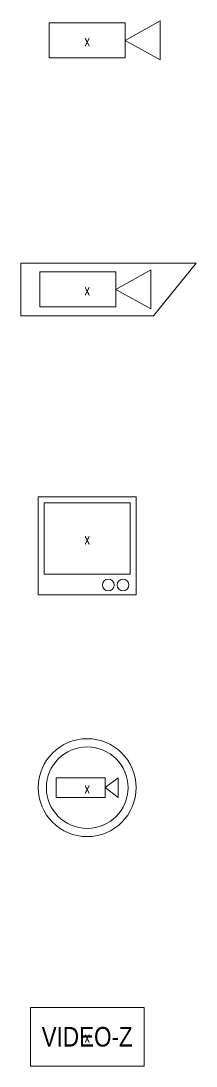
# Model space of a CAD drawing. Header units: metres. Extents: x -162 to 83385, y -62392 to -1971.
# Drawn here: x 62766 to 63482, y -26322 to -22051 of the extents above; entities that cross this region are included whole.
import ezdxf
from ezdxf.enums import TextEntityAlignment as Align

# ---------------------------------------------------------------- set-up
doc = ezdxf.new("R2010")
doc.units = ezdxf.units.M
doc.header["$LTSCALE"] = 0.5
for name, color, linetype, lineweight in [('ELIN_Attribut_01_Produkt_ID', 7, 'Continuous', 0), ('ELIN_Attribut_02_Stromkreis', 7, 'Continuous', 0), ('ELIN_Attribut_03_Verteilerbereich', 7, 'Continuous', 0), ('ELIN_Attribut_04_Montagehoehe', 7, 'Continuous', 0), ('ELIN_Attribut_05_Montageart', 7, 'Continuous', 0), ('ELIN_Attribut_06_Tuernummer', 7, 'Continuous', 0), ('ELIN_Attribut_07_Bemerkung', 7, 'Continuous', 0), ('ELIN_Attribut_08_Adresse', 7, 'Continuous', 0), ('ELIN_Attribut_10_AKZ1', 7, 'Continuous', 0), ('ELIN_Attribut_11_AKZ2', 7, 'Continuous', 0), ('ELIN_Attribut_12_Sonstiges1', 7, 'Continuous', 0), ('ELIN_Attribut_13_Sonstiges2', 7, 'Continuous', 0), ('ELIN_Attribut_14_Bauteil', 7, 'Continuous', 0), ('ELIN_Attribut_15_Ebene', 7, 'Continuous', 0), ('ELIN_Attribut_16_Raumnummer', 7, 'Continuous', 0), ('ELIN_Attribut_17_Raumname', 7, 'Continuous', 0), ('ELIN_Attribut_18_Montageabschnitt', 7, 'Continuous', 0), ('ELIN_Attribut_Basispunkt', 2, 'Continuous', 0), ('ELIN_Attribute_GEMOS', 11, 'Continuous', 0), ('ELIN_SWS_DE_Video', 7, 'Continuous', 0)]:
    doc.layers.add(name, color=color, linetype=linetype, lineweight=lineweight)
doc.layers.get('0').off()
doc.styles.add('ARIAL_N', font='ARIALN.TTF')
doc.styles.add('ELIN_Attribute', font='isocp.shx', dxfattribs={"width": 0.8})

# ---------------------------------------------------------------- blocks, each defined once
blk = doc.blocks.new('ELIN_SWS_KAMERA_INNEN')
at = {"color": 0}
for p, q in [((-155.1, 71.5), (155.1, 71.5)), ((-155.1, -71.5), (-155.1, 71.5)), ((155.1, 0), (298.2, 79.5)), ((155.1, 71.5), (155.1, -71.5)), ((298.2, 79.5), (298.2, -79.5)), ((155.1, 0), (298.2, -79.5)), ((155.1, -71.5), (-155.1, -71.5))]:
    blk.add_line(p, q, dxfattribs=at)
at = {"layer": 'ELIN_Attribut_01_Produkt_ID', "style": 'ELIN_Attribute', "width": 0.8, "flags": 8}
blk.add_attdef('01_PRODUKT_ID', text='', height=150, dxfattribs=at).set_placement((0, -169.5, 0), align=Align.TOP_CENTER)
at = {"layer": 'ELIN_Attribut_02_Stromkreis', "style": 'ELIN_Attribute', "width": 0.8, "flags": 8}
blk.add_attdef('02_STROMKREIS', text='', height=150, dxfattribs=at).set_placement((0, 150, 0), align=Align.CENTER)
at = {"layer": 'ELIN_Attribut_03_Verteilerbereich', "style": 'ELIN_Attribute', "width": 0.8, "flags": 8}
blk.add_attdef('03_VERTEILERBEREICH', (198.4, -672.7, 0), '', height=125, dxfattribs=at)
at = {"layer": 'ELIN_Attribut_04_Montagehoehe', "style": 'ELIN_Attribute', "width": 0.8, "flags": 8}
blk.add_attdef('04_MONTAGEHOEHE', text='', height=125, dxfattribs=at).set_placement((-424.5, -54.7, 0), align=Align.RIGHT)
at = {"layer": 'ELIN_Attribut_05_Montageart', "style": 'ELIN_Attribute', "width": 0.8, "flags": 8}
blk.add_attdef('05_MONTAGEART', (400.3, -54.7, 0), '', height=125, dxfattribs=at)
at = {"layer": 'ELIN_Attribut_06_Tuernummer', "style": 'ELIN_Attribute', "width": 0.8, "flags": 8}
blk.add_attdef('06_TUERNUMMER', text='', height=125, dxfattribs=at).set_placement((-424.9, -254.7, 0), align=Align.RIGHT)
at = {"layer": 'ELIN_Attribut_07_Bemerkung', "style": 'ELIN_Attribute', "width": 0.8, "flags": 8}
blk.add_attdef('07_BEMERKUNG', (198.4, -844.5, 0), '', height=125, dxfattribs=at)
at = {"layer": 'ELIN_Attribut_08_Adresse', "style": 'ELIN_Attribute', "width": 0.8, "flags": 8}
blk.add_attdef('08_ADRESSE', (198.4, -1100.6, 0), '', height=125, dxfattribs=at)
at = {"layer": 'ELIN_Attribut_10_AKZ1', "style": 'ELIN_Attribute', "width": 0.8, "flags": 8}
blk.add_attdef('10_AKZ1', (195.8, -1466.6, 0), '', height=125, dxfattribs=at)
at = {"layer": 'ELIN_Attribut_11_AKZ2', "style": 'ELIN_Attribute', "width": 0.8, "flags": 8}
blk.add_attdef('11_AKZ2', (195.8, -1622.9, 0), '', height=125, dxfattribs=at)
at = {"layer": 'ELIN_Attribut_12_Sonstiges1', "style": 'ELIN_Attribute', "width": 0.8, "flags": 8}
blk.add_attdef('12_SONSTIGES1', (198.4, -2000.7, 0), '', height=125, dxfattribs=at)
at = {"layer": 'ELIN_Attribut_13_Sonstiges2', "style": 'ELIN_Attribute', "width": 0.8, "flags": 8}
blk.add_attdef('13_SONSTIGES2', (198.4, -2151.6, 0), '', height=125, dxfattribs=at)
at = {"layer": 'ELIN_Attribut_14_Bauteil', "style": 'ELIN_Attribute', "width": 0.8, "flags": 8}
blk.add_attdef('14_BAUTEIL', (198.4, -2971.1, 0), '', height=125, dxfattribs=at)
at = {"layer": 'ELIN_Attribut_15_Ebene', "style": 'ELIN_Attribute', "width": 0.8, "flags": 8}
blk.add_attdef('15_EBENE', (198.4, -3118.3, 0), '', height=125, dxfattribs=at)
at = {"layer": 'ELIN_Attribut_16_Raumnummer', "style": 'ELIN_Attribute', "width": 0.8, "flags": 8}
blk.add_attdef('16_RAUMNUMMER', (198.4, -3312.6, 0), '', height=125, dxfattribs=at)
at = {"layer": 'ELIN_Attribut_17_Raumname', "style": 'ELIN_Attribute', "width": 0.8, "flags": 8}
blk.add_attdef('17_RAUMNAME', (198.4, -3469.1, 0), '', height=125, dxfattribs=at)
at = {"layer": 'ELIN_Attribut_18_Montageabschnitt', "style": 'ELIN_Attribute', "width": 0.8, "flags": 8}
blk.add_attdef('18_MONTAGEABSCHNITT', (198.4, -3670.1, 0), '', height=125, dxfattribs=at)
at = {"layer": 'ELIN_Attribut_Basispunkt', "style": 'ELIN_Attribute', "width": 0.8, "flags": 8}
blk.add_attdef('Basispunkt', text='', height=50, dxfattribs=at).set_placement((0, 0), align=Align.MIDDLE)
at = {"layer": 'ELIN_Attribute_GEMOS', "style": 'ELIN_Attribute', "width": 0.6, "flags": 8}
for tag, p in [('G01_PRO02ID', (1620.5, 183.6)), ('G02_BEZEICHNUNG', (1620.5, -14.6, 0)), ('G03_DESCRIPTION', (1620.5, -204.4, 0)), ('G04_GEMOS-SYMBOL', (1623.8, -404.4, 0)), ('G05_GEMOS-TYP', (1623.8, -604.4, 0)), ('G06_ORTSKENNUNG', (1620.5, -804.4, 0)), ('G08_FREI1', (1620.5, -1004.4, 0)), ('G08_FREI2', (1620.5, -1204.4, 0))]:
    blk.add_attdef(tag, p, '', height=125, dxfattribs=at)
blk = doc.blocks.new('ELIN_SWS_KAMERA_AUSSEN')
at = {"color": 0}
for p, q in [((-270.6, 107.3), (270.6, 107.3)), ((-270.6, -107.3), (-270.6, 107.3)), ((270.6, 107.3), (444.6, 107.3)), ((444.6, 107.3), (270.6, -107.3)), ((-193, 71.5), (117.1, 71.5)), ((-193, -71.5), (-193, 71.5)), ((117.1, 0), (260.2, 79.5)), ((117.1, 71.5), (117.1, -71.5)), ((260.2, 79.5), (260.2, -79.5)), ((117.1, 0), (260.2, -79.5)), ((117.1, -71.5), (-193, -71.5)), ((270.6, -107.3), (-270.6, -107.3))]:
    blk.add_line(p, q, dxfattribs=at)
at = {"layer": 'ELIN_Attribut_01_Produkt_ID', "style": 'ELIN_Attribute', "width": 0.8, "flags": 8}
blk.add_attdef('01_PRODUKT_ID', text='', height=150, dxfattribs=at).set_placement((0, -222.1, 0), align=Align.TOP_CENTER)
at = {"layer": 'ELIN_Attribut_02_Stromkreis', "style": 'ELIN_Attribute', "width": 0.8, "flags": 8}
blk.add_attdef('02_STROMKREIS', text='', height=150, dxfattribs=at).set_placement((0, 224.3, 0), align=Align.CENTER)
at = {"layer": 'ELIN_Attribut_03_Verteilerbereich', "style": 'ELIN_Attribute', "width": 0.8, "flags": 8}
blk.add_attdef('03_VERTEILERBEREICH', (198.4, -672.7, 0), '', height=125, dxfattribs=at)
at = {"layer": 'ELIN_Attribut_04_Montagehoehe', "style": 'ELIN_Attribute', "width": 0.8, "flags": 8}
blk.add_attdef('04_MONTAGEHOEHE', text='', height=125, dxfattribs=at).set_placement((-424.5, -54.7, 0), align=Align.RIGHT)
at = {"layer": 'ELIN_Attribut_05_Montageart', "style": 'ELIN_Attribute', "width": 0.8, "flags": 8}
blk.add_attdef('05_MONTAGEART', (543.4, -54.7, 0), '', height=125, dxfattribs=at)
at = {"layer": 'ELIN_Attribut_06_Tuernummer', "style": 'ELIN_Attribute', "width": 0.8, "flags": 8}
blk.add_attdef('06_TUERNUMMER', text='', height=125, dxfattribs=at).set_placement((-424.9, -254.7, 0), align=Align.RIGHT)
at = {"layer": 'ELIN_Attribut_07_Bemerkung', "style": 'ELIN_Attribute', "width": 0.8, "flags": 8}
blk.add_attdef('07_BEMERKUNG', (198.4, -844.5, 0), '', height=125, dxfattribs=at)
at = {"layer": 'ELIN_Attribut_08_Adresse', "style": 'ELIN_Attribute', "width": 0.8, "flags": 8}
blk.add_attdef('08_ADRESSE', (198.4, -1100.6, 0), '', height=125, dxfattribs=at)
at = {"layer": 'ELIN_Attribut_10_AKZ1', "style": 'ELIN_Attribute', "width": 0.8, "flags": 8}
blk.add_attdef('10_AKZ1', (195.8, -1466.6, 0), '', height=125, dxfattribs=at)
at = {"layer": 'ELIN_Attribut_11_AKZ2', "style": 'ELIN_Attribute', "width": 0.8, "flags": 8}
blk.add_attdef('11_AKZ2', (195.8, -1622.9, 0), '', height=125, dxfattribs=at)
at = {"layer": 'ELIN_Attribut_12_Sonstiges1', "style": 'ELIN_Attribute', "width": 0.8, "flags": 8}
blk.add_attdef('12_SONSTIGES1', (198.4, -2000.7, 0), '', height=125, dxfattribs=at)
at = {"layer": 'ELIN_Attribut_13_Sonstiges2', "style": 'ELIN_Attribute', "width": 0.8, "flags": 8}
blk.add_attdef('13_SONSTIGES2', (198.4, -2151.6, 0), '', height=125, dxfattribs=at)
at = {"layer": 'ELIN_Attribut_14_Bauteil', "style": 'ELIN_Attribute', "width": 0.8, "flags": 8}
blk.add_attdef('14_BAUTEIL', (198.4, -2971.1, 0), '', height=125, dxfattribs=at)
at = {"layer": 'ELIN_Attribut_15_Ebene', "style": 'ELIN_Attribute', "width": 0.8, "flags": 8}
blk.add_attdef('15_EBENE', (198.4, -3118.3, 0), '', height=125, dxfattribs=at)
at = {"layer": 'ELIN_Attribut_16_Raumnummer', "style": 'ELIN_Attribute', "width": 0.8, "flags": 8}
blk.add_attdef('16_RAUMNUMMER', (198.4, -3312.6, 0), '', height=125, dxfattribs=at)
at = {"layer": 'ELIN_Attribut_17_Raumname', "style": 'ELIN_Attribute', "width": 0.8, "flags": 8}
blk.add_attdef('17_RAUMNAME', (198.4, -3469.1, 0), '', height=125, dxfattribs=at)
at = {"layer": 'ELIN_Attribut_18_Montageabschnitt', "style": 'ELIN_Attribute', "width": 0.8, "flags": 8}
blk.add_attdef('18_MONTAGEABSCHNITT', (198.4, -3670.1, 0), '', height=125, dxfattribs=at)
at = {"layer": 'ELIN_Attribut_Basispunkt', "style": 'ELIN_Attribute', "width": 0.8, "flags": 8}
blk.add_attdef('Basispunkt', text='', height=50, dxfattribs=at).set_placement((0, 0), align=Align.MIDDLE)
at = {"layer": 'ELIN_Attribute_GEMOS', "style": 'ELIN_Attribute', "width": 0.6, "flags": 8}
for tag, p in [('G01_PRO02ID', (1763.5, 183.6)), ('G02_BEZEICHNUNG', (1763.5, -14.6, 0)), ('G03_DESCRIPTION', (1763.5, -204.4, 0)), ('G04_GEMOS-SYMBOL', (1766.9, -404.4, 0)), ('G05_GEMOS-TYP', (1766.9, -604.4, 0)), ('G06_ORTSKENNUNG', (1763.5, -804.4, 0)), ('G08_FREI1', (1763.5, -1004.4, 0)), ('G08_FREI2', (1763.5, -1204.4, 0))]:
    blk.add_attdef(tag, p, '', height=125, dxfattribs=at)
blk = doc.blocks.new('ELIN_SWS_VIDEO_MONITOR')
at = {"color": 0}
for p, q in [((-200, 170), (200, 170)), ((-200, -230), (-200, 170)), ((-176, 146), (176, 146)), ((-176, -146), (-176, 146)), ((176, 146), (176, -146)), ((200, 170), (200, -230)), ((176, -146), (-176, -146)), ((200, -230), (-199.2, -230))]:
    blk.add_line(p, q, dxfattribs=at)
for centre in [(86.1, -190), (146.1, -190)]:
    blk.add_circle(centre, 24, dxfattribs=at)
at = {"layer": 'ELIN_Attribut_01_Produkt_ID', "style": 'ELIN_Attribute', "width": 0.8, "flags": 8}
blk.add_attdef('01_PRODUKT_ID', text='', height=150, dxfattribs=at).set_placement((0, -295.6, 0), align=Align.TOP_CENTER)
at = {"layer": 'ELIN_Attribut_02_Stromkreis', "style": 'ELIN_Attribute', "width": 0.8, "flags": 8}
blk.add_attdef('02_STROMKREIS', text='', height=150, dxfattribs=at).set_placement((0, 257.9, 0), align=Align.CENTER)
at = {"layer": 'ELIN_Attribut_03_Verteilerbereich', "style": 'ELIN_Attribute', "width": 0.8, "flags": 8}
blk.add_attdef('03_VERTEILERBEREICH', (198.4, -672.7, 0), '', height=125, dxfattribs=at)
at = {"layer": 'ELIN_Attribut_04_Montagehoehe', "style": 'ELIN_Attribute', "width": 0.8, "flags": 8}
blk.add_attdef('04_MONTAGEHOEHE', text='', height=125, dxfattribs=at).set_placement((-424.5, -54.7, 0), align=Align.RIGHT)
at = {"layer": 'ELIN_Attribut_05_Montageart', "style": 'ELIN_Attribute', "width": 0.8, "flags": 8}
blk.add_attdef('05_MONTAGEART', (400.3, -54.7, 0), '', height=125, dxfattribs=at)
at = {"layer": 'ELIN_Attribut_06_Tuernummer', "style": 'ELIN_Attribute', "width": 0.8, "flags": 8}
blk.add_attdef('06_TUERNUMMER', text='', height=125, dxfattribs=at).set_placement((-424.9, -254.7, 0), align=Align.RIGHT)
at = {"layer": 'ELIN_Attribut_07_Bemerkung', "style": 'ELIN_Attribute', "width": 0.8, "flags": 8}
blk.add_attdef('07_BEMERKUNG', (198.4, -844.5, 0), '', height=125, dxfattribs=at)
at = {"layer": 'ELIN_Attribut_08_Adresse', "style": 'ELIN_Attribute', "width": 0.8, "flags": 8}
blk.add_attdef('08_ADRESSE', (198.4, -1100.6, 0), '', height=125, dxfattribs=at)
at = {"layer": 'ELIN_Attribut_10_AKZ1', "style": 'ELIN_Attribute', "width": 0.8, "flags": 8}
blk.add_attdef('10_AKZ1', (195.8, -1466.6, 0), '', height=125, dxfattribs=at)
at = {"layer": 'ELIN_Attribut_11_AKZ2', "style": 'ELIN_Attribute', "width": 0.8, "flags": 8}
blk.add_attdef('11_AKZ2', (195.8, -1622.9, 0), '', height=125, dxfattribs=at)
at = {"layer": 'ELIN_Attribut_12_Sonstiges1', "style": 'ELIN_Attribute', "width": 0.8, "flags": 8}
blk.add_attdef('12_SONSTIGES1', (198.4, -2000.7, 0), '', height=125, dxfattribs=at)
at = {"layer": 'ELIN_Attribut_13_Sonstiges2', "style": 'ELIN_Attribute', "width": 0.8, "flags": 8}
blk.add_attdef('13_SONSTIGES2', (198.4, -2151.6, 0), '', height=125, dxfattribs=at)
at = {"layer": 'ELIN_Attribut_14_Bauteil', "style": 'ELIN_Attribute', "width": 0.8, "flags": 8}
blk.add_attdef('14_BAUTEIL', (198.4, -2971.1, 0), '', height=125, dxfattribs=at)
at = {"layer": 'ELIN_Attribut_15_Ebene', "style": 'ELIN_Attribute', "width": 0.8, "flags": 8}
blk.add_attdef('15_EBENE', (198.4, -3118.3, 0), '', height=125, dxfattribs=at)
at = {"layer": 'ELIN_Attribut_16_Raumnummer', "style": 'ELIN_Attribute', "width": 0.8, "flags": 8}
blk.add_attdef('16_RAUMNUMMER', (198.4, -3312.6, 0), '', height=125, dxfattribs=at)
at = {"layer": 'ELIN_Attribut_17_Raumname', "style": 'ELIN_Attribute', "width": 0.8, "flags": 8}
blk.add_attdef('17_RAUMNAME', (198.4, -3469.1, 0), '', height=125, dxfattribs=at)
at = {"layer": 'ELIN_Attribut_18_Montageabschnitt', "style": 'ELIN_Attribute', "width": 0.8, "flags": 8}
blk.add_attdef('18_MONTAGEABSCHNITT', (198.4, -3670.1, 0), '', height=125, dxfattribs=at)
at = {"layer": 'ELIN_Attribut_Basispunkt', "style": 'ELIN_Attribute', "width": 0.8, "flags": 8}
blk.add_attdef('Basispunkt', text='', height=50, dxfattribs=at).set_placement((0, 0), align=Align.MIDDLE)
at = {"layer": 'ELIN_Attribute_GEMOS', "style": 'ELIN_Attribute', "width": 0.6, "flags": 8}
for tag, p in [('G01_PRO02ID', (1620.5, 183.6)), ('G02_BEZEICHNUNG', (1620.5, -14.6, 0)), ('G03_DESCRIPTION', (1620.5, -204.4, 0)), ('G04_GEMOS-SYMBOL', (1623.8, -404.4, 0)), ('G05_GEMOS-TYP', (1623.8, -604.4, 0)), ('G06_ORTSKENNUNG', (1620.5, -804.4, 0)), ('G08_FREI1', (1620.5, -1004.4, 0)), ('G08_FREI2', (1620.5, -1204.4, 0))]:
    blk.add_attdef(tag, p, '', height=125, dxfattribs=at)
blk = doc.blocks.new('ELIN_SWS_VIDEO_DOME_KAMERA')
at = {"color": 0}
for p, q in [((-126.7, 40), (73.3, 40)), ((-126.7, -40), (-126.7, 40)), ((73.3, 40), (73.3, -40)), ((73.3, 0), (126.7, 40)), ((73.3, 0), (126.7, -40)), ((126.7, 40), (126.7, -40)), ((73.3, -40), (-126.7, -40))]:
    blk.add_line(p, q, dxfattribs=at)
for radius in [200, 166.7]:
    blk.add_circle((0, 0), radius, dxfattribs=at)
at = {"layer": 'ELIN_Attribut_01_Produkt_ID', "style": 'ELIN_Attribute', "width": 0.8, "flags": 8}
blk.add_attdef('01_PRODUKT_ID', text='', height=150, dxfattribs=at).set_placement((0, -258.1, 0), align=Align.TOP_CENTER)
at = {"layer": 'ELIN_Attribut_02_Stromkreis', "style": 'ELIN_Attribute', "width": 0.8, "flags": 8}
blk.add_attdef('02_STROMKREIS', text='', height=150, dxfattribs=at).set_placement((0, 266.3, 0), align=Align.CENTER)
at = {"layer": 'ELIN_Attribut_03_Verteilerbereich', "style": 'ELIN_Attribute', "width": 0.8, "flags": 8}
blk.add_attdef('03_VERTEILERBEREICH', (198.4, -672.7, 0), '', height=125, dxfattribs=at)
at = {"layer": 'ELIN_Attribut_04_Montagehoehe', "style": 'ELIN_Attribute', "width": 0.8, "flags": 8}
blk.add_attdef('04_MONTAGEHOEHE', text='', height=125, dxfattribs=at).set_placement((-424.5, -54.7, 0), align=Align.RIGHT)
at = {"layer": 'ELIN_Attribut_05_Montageart', "style": 'ELIN_Attribute', "width": 0.8, "flags": 8}
blk.add_attdef('05_MONTAGEART', (400.3, -54.7, 0), '', height=125, dxfattribs=at)
at = {"layer": 'ELIN_Attribut_06_Tuernummer', "style": 'ELIN_Attribute', "width": 0.8, "flags": 8}
blk.add_attdef('06_TUERNUMMER', text='', height=125, dxfattribs=at).set_placement((-424.9, -254.7, 0), align=Align.RIGHT)
at = {"layer": 'ELIN_Attribut_07_Bemerkung', "style": 'ELIN_Attribute', "width": 0.8, "flags": 8}
blk.add_attdef('07_BEMERKUNG', (198.4, -844.5, 0), '', height=125, dxfattribs=at)
at = {"layer": 'ELIN_Attribut_08_Adresse', "style": 'ELIN_Attribute', "width": 0.8, "flags": 8}
blk.add_attdef('08_ADRESSE', (198.4, -1100.6, 0), '', height=125, dxfattribs=at)
at = {"layer": 'ELIN_Attribut_10_AKZ1', "style": 'ELIN_Attribute', "width": 0.8, "flags": 8}
blk.add_attdef('10_AKZ1', (195.8, -1466.6, 0), '', height=125, dxfattribs=at)
at = {"layer": 'ELIN_Attribut_11_AKZ2', "style": 'ELIN_Attribute', "width": 0.8, "flags": 8}
blk.add_attdef('11_AKZ2', (195.8, -1622.9, 0), '', height=125, dxfattribs=at)
at = {"layer": 'ELIN_Attribut_12_Sonstiges1', "style": 'ELIN_Attribute', "width": 0.8, "flags": 8}
blk.add_attdef('12_SONSTIGES1', (198.4, -2000.7, 0), '', height=125, dxfattribs=at)
at = {"layer": 'ELIN_Attribut_13_Sonstiges2', "style": 'ELIN_Attribute', "width": 0.8, "flags": 8}
blk.add_attdef('13_SONSTIGES2', (198.4, -2151.6, 0), '', height=125, dxfattribs=at)
at = {"layer": 'ELIN_Attribut_14_Bauteil', "style": 'ELIN_Attribute', "width": 0.8, "flags": 8}
blk.add_attdef('14_BAUTEIL', (198.4, -2971.1, 0), '', height=125, dxfattribs=at)
at = {"layer": 'ELIN_Attribut_15_Ebene', "style": 'ELIN_Attribute', "width": 0.8, "flags": 8}
blk.add_attdef('15_EBENE', (198.4, -3118.3, 0), '', height=125, dxfattribs=at)
at = {"layer": 'ELIN_Attribut_16_Raumnummer', "style": 'ELIN_Attribute', "width": 0.8, "flags": 8}
blk.add_attdef('16_RAUMNUMMER', (198.4, -3312.6, 0), '', height=125, dxfattribs=at)
at = {"layer": 'ELIN_Attribut_17_Raumname', "style": 'ELIN_Attribute', "width": 0.8, "flags": 8}
blk.add_attdef('17_RAUMNAME', (198.4, -3469.1, 0), '', height=125, dxfattribs=at)
at = {"layer": 'ELIN_Attribut_18_Montageabschnitt', "style": 'ELIN_Attribute', "width": 0.8, "flags": 8}
blk.add_attdef('18_MONTAGEABSCHNITT', (198.4, -3670.1, 0), '', height=125, dxfattribs=at)
at = {"layer": 'ELIN_Attribut_Basispunkt', "style": 'ELIN_Attribute', "width": 0.8, "flags": 8}
blk.add_attdef('Basispunkt', text='', height=50, dxfattribs=at).set_placement((0, 0), align=Align.MIDDLE)
at = {"layer": 'ELIN_Attribute_GEMOS', "style": 'ELIN_Attribute', "width": 0.6, "flags": 8}
for tag, p in [('G01_PRO02ID', (1620.5, 183.6)), ('G02_BEZEICHNUNG', (1620.5, -14.6, 0)), ('G03_DESCRIPTION', (1620.5, -204.4, 0)), ('G04_GEMOS-SYMBOL', (1623.8, -404.4, 0)), ('G05_GEMOS-TYP', (1623.8, -604.4, 0)), ('G06_ORTSKENNUNG', (1620.5, -804.4, 0)), ('G08_FREI1', (1620.5, -1004.4, 0)), ('G08_FREI2', (1620.5, -1204.4, 0))]:
    blk.add_attdef(tag, p, '', height=125, dxfattribs=at)
blk = doc.blocks.new('ELIN_SWS_VIDEO_ZENTRALE')
at = {"color": 0}
for p, q in [((-232, 120), (232, 120)), ((-232, -120), (-232, 120)), ((232, 120), (232, -120)), ((232, -120), (-232, -120))]:
    blk.add_line(p, q, dxfattribs=at)
at = {"color": 0, "style": 'ARIAL_N'}
blk.add_text('VIDEO-Z', height=80, dxfattribs=at).set_placement((0, 0), align=Align.MIDDLE)
at = {"layer": 'ELIN_Attribut_01_Produkt_ID', "style": 'ELIN_Attribute', "width": 0.8, "flags": 8}
blk.add_attdef('01_PRODUKT_ID', text='', height=150, dxfattribs=at).set_placement((0, -169.5, 0), align=Align.TOP_CENTER)
at = {"layer": 'ELIN_Attribut_02_Stromkreis', "style": 'ELIN_Attribute', "width": 0.8, "flags": 8}
blk.add_attdef('02_STROMKREIS', text='', height=150, dxfattribs=at).set_placement((0, 184.4, 0), align=Align.CENTER)
at = {"layer": 'ELIN_Attribut_03_Verteilerbereich', "style": 'ELIN_Attribute', "width": 0.8, "flags": 8}
blk.add_attdef('03_VERTEILERBEREICH', (198.4, -672.7, 0), '', height=125, dxfattribs=at)
at = {"layer": 'ELIN_Attribut_04_Montagehoehe', "style": 'ELIN_Attribute', "width": 0.8, "flags": 8}
blk.add_attdef('04_MONTAGEHOEHE', text='', height=125, dxfattribs=at).set_placement((-424.5, -54.7, 0), align=Align.RIGHT)
at = {"layer": 'ELIN_Attribut_05_Montageart', "style": 'ELIN_Attribute', "width": 0.8, "flags": 8}
blk.add_attdef('05_MONTAGEART', (400.3, -54.7, 0), '', height=125, dxfattribs=at)
at = {"layer": 'ELIN_Attribut_06_Tuernummer', "style": 'ELIN_Attribute', "width": 0.8, "flags": 8}
blk.add_attdef('06_TUERNUMMER', text='', height=125, dxfattribs=at).set_placement((-424.9, -254.7, 0), align=Align.RIGHT)
at = {"layer": 'ELIN_Attribut_07_Bemerkung', "style": 'ELIN_Attribute', "width": 0.8, "flags": 8}
blk.add_attdef('07_BEMERKUNG', (198.4, -844.5, 0), '', height=125, dxfattribs=at)
at = {"layer": 'ELIN_Attribut_08_Adresse', "style": 'ELIN_Attribute', "width": 0.8, "flags": 8}
blk.add_attdef('08_ADRESSE', (198.4, -1100.6, 0), '', height=125, dxfattribs=at)
at = {"layer": 'ELIN_Attribut_10_AKZ1', "style": 'ELIN_Attribute', "width": 0.8, "flags": 8}
blk.add_attdef('10_AKZ1', (195.8, -1466.6, 0), '', height=125, dxfattribs=at)
at = {"layer": 'ELIN_Attribut_11_AKZ2', "style": 'ELIN_Attribute', "width": 0.8, "flags": 8}
blk.add_attdef('11_AKZ2', (195.8, -1622.9, 0), '', height=125, dxfattribs=at)
at = {"layer": 'ELIN_Attribut_12_Sonstiges1', "style": 'ELIN_Attribute', "width": 0.8, "flags": 8}
blk.add_attdef('12_SONSTIGES1', (198.4, -2000.7, 0), '', height=125, dxfattribs=at)
at = {"layer": 'ELIN_Attribut_13_Sonstiges2', "style": 'ELIN_Attribute', "width": 0.8, "flags": 8}
blk.add_attdef('13_SONSTIGES2', (198.4, -2151.6, 0), '', height=125, dxfattribs=at)
at = {"layer": 'ELIN_Attribut_14_Bauteil', "style": 'ELIN_Attribute', "width": 0.8, "flags": 8}
blk.add_attdef('14_BAUTEIL', (198.4, -2971.1, 0), '', height=125, dxfattribs=at)
at = {"layer": 'ELIN_Attribut_15_Ebene', "style": 'ELIN_Attribute', "width": 0.8, "flags": 8}
blk.add_attdef('15_EBENE', (198.4, -3118.3, 0), '', height=125, dxfattribs=at)
at = {"layer": 'ELIN_Attribut_16_Raumnummer', "style": 'ELIN_Attribute', "width": 0.8, "flags": 8}
blk.add_attdef('16_RAUMNUMMER', (198.4, -3312.6, 0), '', height=125, dxfattribs=at)
at = {"layer": 'ELIN_Attribut_17_Raumname', "style": 'ELIN_Attribute', "width": 0.8, "flags": 8}
blk.add_attdef('17_RAUMNAME', (198.4, -3469.1, 0), '', height=125, dxfattribs=at)
at = {"layer": 'ELIN_Attribut_18_Montageabschnitt', "style": 'ELIN_Attribute', "width": 0.8, "flags": 8}
blk.add_attdef('18_MONTAGEABSCHNITT', (198.4, -3670.1, 0), '', height=125, dxfattribs=at)
at = {"layer": 'ELIN_Attribut_Basispunkt', "style": 'ELIN_Attribute', "width": 0.8, "flags": 8}
blk.add_attdef('Basispunkt', text='', height=50, dxfattribs=at).set_placement((0, 0), align=Align.MIDDLE)
at = {"layer": 'ELIN_Attribute_GEMOS', "style": 'ELIN_Attribute', "width": 0.6, "flags": 8}
for tag, p in [('G01_PRO02ID', (1620.5, 183.6)), ('G02_BEZEICHNUNG', (1620.5, -14.6, 0)), ('G03_DESCRIPTION', (1620.5, -204.4, 0)), ('G04_GEMOS-SYMBOL', (1623.8, -404.4, 0)), ('G05_GEMOS-TYP', (1623.8, -604.4, 0)), ('G06_ORTSKENNUNG', (1620.5, -804.4, 0)), ('G08_FREI1', (1620.5, -1004.4, 0)), ('G08_FREI2', (1620.5, -1204.4, 0))]:
    blk.add_attdef(tag, p, '', height=125, dxfattribs=at)

msp = doc.modelspace()

# ---------------------------------------------------------------- block references
at = {"layer": 'ELIN_SWS_DE_Video', "lineweight": 0}
ref = msp.add_blockref('ELIN_SWS_KAMERA_INNEN', (63037, -22130.5), dxfattribs=at)
ref.add_attrib('Basispunkt', 'x', dxfattribs={"layer": 'ELIN_Attribut_Basispunkt', "height": 50, "style": 'ELIN_Attribute', "width": 0.8}).set_placement((63037, -22130.5), align=Align.MIDDLE)
ref = msp.add_blockref('ELIN_SWS_KAMERA_AUSSEN', (63037, -23148.4), dxfattribs=at)
ref.add_attrib('Basispunkt', 'x', dxfattribs={"layer": 'ELIN_Attribut_Basispunkt', "height": 50, "style": 'ELIN_Attribute', "width": 0.8}).set_placement((63037, -23148.4), align=Align.MIDDLE)
ref = msp.add_blockref('ELIN_SWS_VIDEO_MONITOR', (63037, -24166.3), dxfattribs=at)
ref.add_attrib('Basispunkt', 'x', dxfattribs={"layer": 'ELIN_Attribut_Basispunkt', "height": 50, "style": 'ELIN_Attribute', "width": 0.8}).set_placement((63037, -24166.3), align=Align.MIDDLE)
ref = msp.add_blockref('ELIN_SWS_VIDEO_DOME_KAMERA', (63037, -25184.2), dxfattribs=at)
ref.add_attrib('Basispunkt', 'x', dxfattribs={"layer": 'ELIN_Attribut_Basispunkt', "height": 50, "style": 'ELIN_Attribute', "width": 0.8}).set_placement((63037, -25184.2), align=Align.MIDDLE)
ref = msp.add_blockref('ELIN_SWS_VIDEO_ZENTRALE', (63037, -26202.1), dxfattribs=at)
ref.add_attrib('Basispunkt', 'x', dxfattribs={"layer": 'ELIN_Attribut_Basispunkt', "height": 50, "style": 'ELIN_Attribute', "width": 0.8}).set_placement((63037, -26202.1), align=Align.MIDDLE)

doc.saveas('drawing.dxf')
